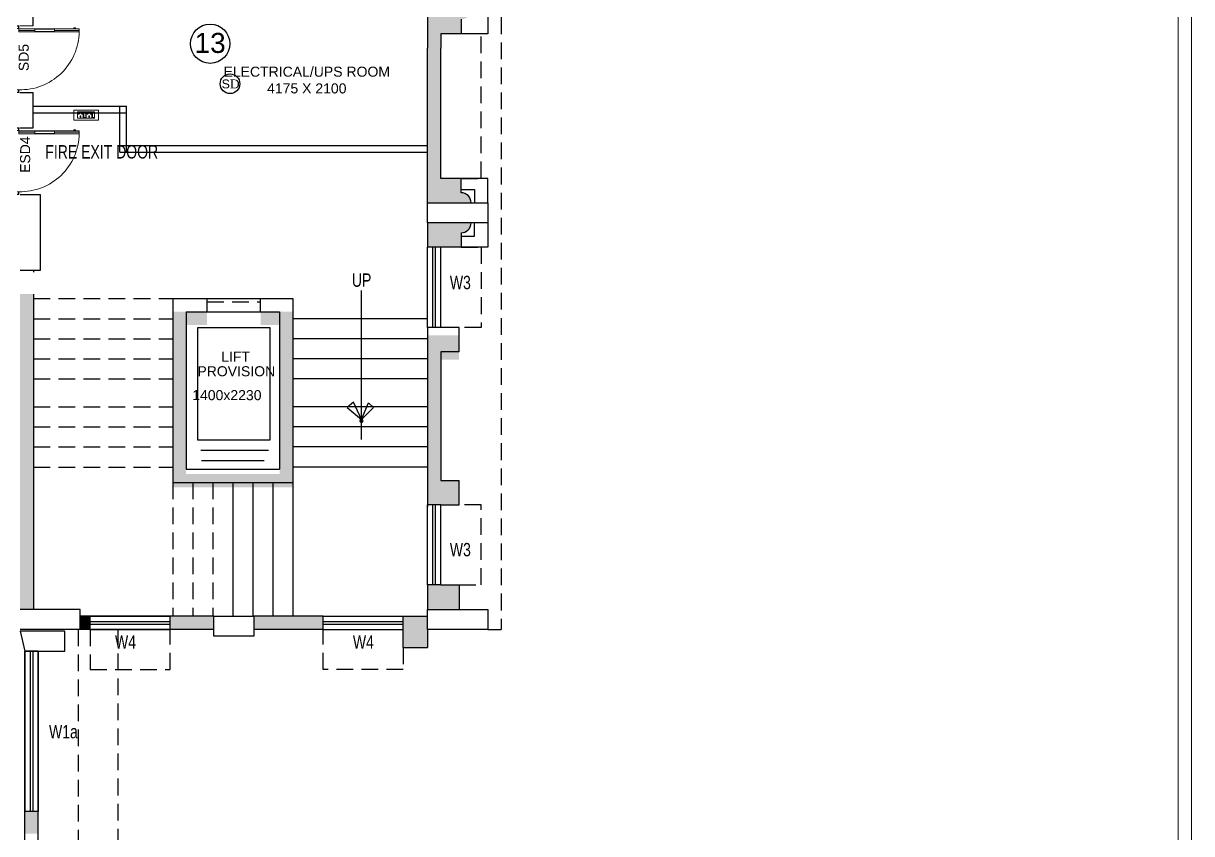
# Model space of a CAD drawing. Extents: x 11369658 to 11598203, y -3946797 to -3787209.
# Drawn here: x 11419112 to 11436597, y -3913733 to -3901607 of the extents above; entities that cross this region are included whole.
import ezdxf

# ---------------------------------------------------------------- set-up
doc = ezdxf.new("R2010")
doc.units = 0
doc.header["$MEASUREMENT"] = 0
for name, pattern in [('CENTER', [0]), ('CENTER2', [1.125, 0.75, -0.125, 0.125, -0.125]), ('DASHED', [0.75, 0.5, -0.25])]:
    doc.linetypes.add(name, pattern=pattern)
doc.layers.get('0').update_dxf_attribs({"linetype": 'CONTINUOUS'})
for name, color, linetype, lineweight in [('Dim( Actpl )', 7, 'CONTINUOUS', 5), ('ELE-2NOS OF 6-16 RAW POWER SOCKET', 1, 'CONTINUOUS', 20), ('FA-BELOW SMOKE DERECTOR', 1, 'CONTINUOUS', 25), ('Single Leaf Door', 4, 'CONTINUOUS', 18), ('Title.Text', 3, 'CONTINUOUS', 13)]:
    doc.layers.add(name, color=color, linetype=linetype, lineweight=lineweight)
doc.layers.add('ELE-LIGHTING TEXT', color=7, linetype='CONTINUOUS')
doc.layers.add('SECTION', color=251, linetype='CONTINUOUS')
doc.styles.add('ARIAL', font='arial.ttf', dxfattribs={"width": 0.75})
doc.styles.add('PDF Times New Roman', font='times.ttf')
doc.styles.add('ROMANS', font='arial.ttf')
doc.styles.get("Standard").update_dxf_attribs({"font": 'arial.ttf'})

# ---------------------------------------------------------------- blocks, each defined once
blk = doc.blocks.new('1000x2100x50')
at = {"layer": 'Single Leaf Door'}
for points in [[(116395, -8788), (116400, -8788), (116400, -8492), (116395, -8492)], [(116439, -8492), (116434, -8492), (116434, -8788), (116439, -8788)]]:
    blk.add_hatch(color=6, dxfattribs=at).paths.add_polyline_path(points)
at = {"layer": 'Single Leaf Door', "color": 8}
for p, q in [((116381, -8181), (116381, -8199)), ((116395, -8179), (116383, -8179)), ((116383, -8201), (116395, -8201)), ((116395, -9027), (116395, -8123)), ((116395, -8123), (116439, -8123)), ((116395, -8179), (116395, -8201)), ((116417, -8492), (116417, -8123)), ((116439, -8123), (116439, -9027)), ((116417, -9027), (116417, -8788)), ((116351, -9027), (116351, -9077)), ((116391, -9027), (116351, -9027)), ((116351, -9077), (116391, -9077)), ((116353, -9029), (116353, -9075)), ((116389, -9029), (116353, -9029)), ((116353, -9075), (116391, -9075)), ((116389, -9074), (116389, -9029)), ((116401, -9074), (116389, -9074)), ((116391, -9072), (116391, -9027)), ((116403, -9072), (116391, -9072)), ((116391, -9075), (116401, -9075)), ((116391, -9077), (116403, -9077)), ((116439, -9027), (116395, -9027)), ((116401, -9075), (116401, -9074)), ((116403, -9077), (116403, -9072)), ((117294, -9072), (117306, -9072)), ((117294, -9077), (117294, -9072)), ((117306, -9077), (117294, -9077)), ((117296, -9074), (117308, -9074)), ((117296, -9075), (117296, -9074)), ((117306, -9075), (117296, -9075)), ((117306, -9072), (117306, -9027)), ((117306, -9027), (117346, -9027)), ((117344, -9075), (117306, -9075)), ((117346, -9077), (117306, -9077)), ((117308, -9074), (117308, -9029)), ((117308, -9029), (117344, -9029)), ((117344, -9029), (117344, -9075)), ((117346, -9027), (117346, -9077))]:
    blk.add_line(p, q, dxfattribs=at)
at = {"layer": 'Single Leaf Door', "color": 6}
for p, q in [((116439, -8492), (116395, -8492)), ((116395, -8492), (116395, -8788)), ((116400, -8788), (116400, -8492)), ((116434, -8788), (116434, -8492)), ((116439, -8788), (116439, -8492)), ((116395, -8788), (116439, -8788))]:
    blk.add_line(p, q, dxfattribs=at)
at = {"layer": 'Single Leaf Door', "color": 6, "ltscale": 100}
blk.add_line((116434, -8492), (116434, -8788), dxfattribs=at)
at = {"layer": 'Single Leaf Door', "color": 6}
for points in [[(116395, -8492), (116395, -8788), (116400, -8788), (116400, -8492), (116395, -8492)], [(116439, -8492), (116439, -8788), (116434, -8788), (116434, -8492), (116439, -8492)]]:
    blk.add_lwpolyline(points, dxfattribs=at)
at = {"layer": 'Single Leaf Door', "ltscale": 5000}
blk.add_lwpolyline([(116395, -8492), (116395, -8788), (116400, -8788), (116400, -8492), (116395, -8492)], dxfattribs=at)
at = {"layer": 'Single Leaf Door', "color": 8}
for centre, radius, start, end in [((116381, -8190), 3.72, 90, 270), ((116383, -8181), 1.98, 90, 180), ((116383, -8199), 1.98, 180, 270), ((116427, -9002), 879, 358.3734, 89.2183)]:
    blk.add_arc(centre, radius, start, end, dxfattribs=at)
blk = doc.blocks.new('ujikd5e')
at = {"layer": 'ELE-2NOS OF 6-16 RAW POWER SOCKET', "color": 181, "ltscale": 300}
for p, q in [((57, -27), (91, -27)), ((91, -27), (57, -27)), ((57, -27), (57, -124)), ((57, -27), (57, -124)), ((57, -124), (91, -124)), ((88, -37), (60, -37)), ((60, -37), (60, -113)), ((60, -110), (88, -110)), ((60, -113), (88, -113)), ((88, -113), (88, -37)), ((91, -124), (91, -27)), ((97, -124), (97, -27)), ((97, -27), (182, -27)), ((182, -124), (97, -124)), ((182, -27), (182, -124)), ((187, -27), (221, -27)), ((221, -27), (187, -27)), ((187, -27), (187, -124)), ((187, -27), (187, -124)), ((187, -124), (221, -124)), ((218, -37), (190, -37)), ((190, -37), (190, -113)), ((190, -110), (218, -110)), ((190, -113), (218, -113)), ((218, -113), (218, -37)), ((221, -124), (221, -27)), ((227, -27), (312, -27)), ((227, -124), (227, -27)), ((312, -124), (227, -124)), ((312, -27), (312, -124))]:
    blk.add_line(p, q, dxfattribs=at)
blk.add_lwpolyline([(0, -150), (369, -150), (369, 0), (0, 0)], close=True, dxfattribs=at)
for centre, radius, start, end in [((115, -94), 5.7, 5.2689, 272.51), ((119, -98), 4.6, 202.6838, 75.0951), ((139, -51), 6.62, 307.1584, 232.8416), ((139, -58), 4.22, 161.4031, 18.5969), ((159, -98), 4.6, 104.9049, 337.3162), ((163, -94), 5.7, 267.49, 174.7311), ((245, -94), 5.7, 5.2689, 272.51), ((249, -98), 4.6, 202.6838, 75.0951), ((269, -51), 6.62, 307.1584, 232.8416), ((269, -58), 4.22, 161.4031, 18.5969), ((289, -98), 4.6, 104.9049, 337.3162), ((293, -94), 5.7, 267.49, 174.7311)]:
    blk.add_arc(centre, radius, start, end, dxfattribs=at)
blk = doc.blocks.new('SMOKE DETECTOR')
at = {"layer": 'FA-BELOW SMOKE DERECTOR', "color": 7}
blk.add_circle((931029, -118294), 350, dxfattribs=at)
at = {"layer": 'FA-BELOW SMOKE DERECTOR', "insert": (930730, -118461), "char_height": 316.24, "attachment_point": 7, "style": 'PDF Times New Roman'}
blk.add_mtext('{\\fArial|b0|i0|c0|p34;S}D', dxfattribs=at)

msp = doc.modelspace()

# ---------------------------------------------------------------- hatches: boundary and pattern name
at = {"ltscale": 500}
for points in [[(11425662.5, -3901546.4, 0.4142136), (11425812.5, -3901396.4), (11425162.5, -3901396.4), (11425162.5, -3903778.9), (11425362.5, -3903778.9), (11425362.5, -3901761.4), (11425662.5, -3901761.4)], [(11425662.5, -3903926.4), (11425362.5, -3903926.4), (11425362.5, -3903708.9), (11425162.5, -3903708.9), (11425162.5, -3904291.4), (11425812.5, -3904291.4, 0.4142136), (11425662.5, -3904141.4)], [(11425812.5, -3904591.4), (11425162.5, -3904591.4), (11425162.5, -3904956.4), (11425362.5, -3904956.4), (11425662.5, -3904956.4), (11425662.5, -3904741.4, 0.4142136)], [(11419262.5, -3905424.6), (11419062.5, -3905424.6), (11419062.5, -3910376.3), (11419262.5, -3910376.3)], [(11423147.5, -3905921.3), (11422662.5, -3905921.3), (11422662.5, -3906121.3), (11422947.5, -3906121.3), (11422947.5, -3908351.3), (11421547.5, -3908351.3), (11421547.5, -3906121.3), (11421862.5, -3906121.3), (11421862.5, -3905921.3), (11421347.5, -3905921.3), (11421347.5, -3908551.3), (11423147.5, -3908551.3)], [(11425632.5, -3906276.3), (11425362.5, -3906276.3), (11425162.5, -3906276.3), (11425162.5, -3908811.3), (11425362.5, -3908811.3), (11425632.5, -3908811.3), (11425632.5, -3908446.3), (11425362.5, -3908446.3), (11425362.5, -3906641.3), (11425632.5, -3906641.3)], [(11425632.5, -3910011.3), (11425362.5, -3910011.3), (11425162.5, -3910011.3), (11425162.5, -3910376.3), (11425632.5, -3910376.3)], [(11420110.7, -3910476.3), (11419960.7, -3910476.3), (11419960.7, -3910676.3), (11420110.7, -3910676.3)], [(11421962.5, -3910476.3), (11421310.7, -3910476.3), (11421310.7, -3910676.3), (11421962.5, -3910676.3)], [(11423597.5, -3910476.3), (11422562.5, -3910476.3), (11422562.5, -3910676.3), (11423597.5, -3910676.3)], [(11425162.5, -3910676.3), (11425162.5, -3910476.3), (11424797.5, -3910476.3), (11424797.5, -3910676.3), (11424797.5, -3910946.3), (11425162.5, -3910946.3)]]:
    msp.add_hatch(color=8, dxfattribs=at).paths.add_polyline_path(points)
at = {"lineweight": -3, "ltscale": 500}
h = msp.add_hatch(color=8, dxfattribs=at)
h.paths.add_polyline_path([(11416132.5, -3913401.3), (11415932.5, -3913401.3), (11415932.5, -3913731.3), (11416132.5, -3913731.3)])
h.paths.add_polyline_path([(11419332.5, -3913401.3), (11419132.5, -3913401.3), (11419132.5, -3913731.3), (11419332.5, -3913731.3)])

# ---------------------------------------------------------------- linework, layer by layer
at = {"color": 8, "linetype": 'DASHED', "lineweight": 25, "ltscale": 500}
for p, q in [((11426262.5, -3860641.4), (11426262.5, -3910676.3)), ((11425962.5, -3901761.4), (11425692.5, -3901761.4)), ((11425962.5, -3903926.4), (11425962.5, -3901761.4)), ((11425662.5, -3903926.4), (11425962.5, -3903926.4)), ((11425662.5, -3904956.4), (11425962.5, -3904956.4)), ((11425962.5, -3904956.4), (11425962.5, -3906156.4)), ((11419262.5, -3905726.4), (11421347.5, -3905726.4)), ((11421862.5, -3905776.4), (11422662.5, -3905776.4)), ((11419262.5, -3906026.4), (11421347.5, -3906026.4)), ((11425962.5, -3906156.4), (11425632.5, -3906156.4)), ((11419262.5, -3906326.4), (11421347.5, -3906326.4)), ((11419262.5, -3906626.4), (11421347.5, -3906626.4)), ((11419262.5, -3906926.4), (11421347.5, -3906926.4)), ((11419262.5, -3907346.3), (11421347.5, -3907346.3)), ((11419262.5, -3907646.3), (11421347.5, -3907646.3)), ((11419262.5, -3907946.3), (11421347.5, -3907946.3)), ((11419262.5, -3908246.3), (11421347.5, -3908246.3)), ((11421347.5, -3908476.3), (11421347.5, -3910476.3)), ((11421647.5, -3908476.3), (11421647.5, -3910476.3)), ((11421947.5, -3908476.3), (11421947.5, -3910476.3)), ((11425962.5, -3908811.3), (11425632.5, -3908811.3)), ((11425962.5, -3910011.3), (11425962.5, -3908811.3)), ((11425632.5, -3910011.3), (11425962.5, -3910011.3)), ((11419932.5, -3910676.3), (11419932.5, -3914660.2)), ((11420110.7, -3910676.3), (11420110.7, -3911276.3)), ((11420532.5, -3914660.2), (11420532.5, -3910676.3)), ((11421310.7, -3911276.3), (11421310.7, -3910676.3)), ((11423597.5, -3911276.3), (11423597.5, -3910676.3)), ((11426062.5, -3910676.3), (11426262.5, -3910676.3)), ((11424797.5, -3910946.3), (11424797.5, -3911276.3)), ((11420110.7, -3911276.3), (11421310.7, -3911276.3)), ((11424797.5, -3911276.3), (11423597.5, -3911276.3))]:
    msp.add_line(p, q, dxfattribs=at)
at = {"color": 8, "lineweight": 25}
for p, q in [((11425162.5, -3901396.4), (11425162.5, -3901978.9)), ((11426062.5, -3901396.4), (11426062.5, -3901761.4)), ((11425662.5, -3901546.4), (11425662.5, -3901761.4)), ((11425662.5, -3901761.4), (11425362.5, -3901761.4)), ((11425362.5, -3901761.4), (11425362.5, -3901978.9)), ((11426062.5, -3901761.4), (11425662.5, -3901761.4)), ((11425162.5, -3903708.9), (11425162.5, -3901978.9)), ((11425362.5, -3903708.9), (11425362.5, -3901978.9)), ((11425162.5, -3904291.4), (11425162.5, -3903708.9)), ((11425362.5, -3903926.4), (11425362.5, -3903708.9)), ((11425662.5, -3903926.4), (11425362.5, -3903926.4)), ((11425662.5, -3904141.4), (11425662.5, -3903926.4)), ((11426062.5, -3903926.4), (11425662.5, -3903926.4)), ((11426062.5, -3904291.4), (11426062.5, -3903926.4)), ((11425662.5, -3904091.4), (11425862.5, -3904091.4)), ((11425862.5, -3904091.4), (11425862.5, -3904291.4)), ((11425162.5, -3904591.4), (11425162.5, -3904956.4)), ((11425862.5, -3904791.4), (11425862.5, -3904591.4)), ((11426062.5, -3904591.4), (11426062.5, -3904956.4)), ((11425662.5, -3904741.4), (11425662.5, -3904956.4)), ((11425662.5, -3904791.4), (11425862.5, -3904791.4)), ((11425362.5, -3904956.4), (11425162.5, -3904956.4)), ((11425162.5, -3906156.4), (11425162.5, -3904956.4)), ((11425242.5, -3906156.4), (11425242.5, -3904956.4)), ((11425282.5, -3906156.4), (11425282.5, -3904956.4)), ((11425662.5, -3904956.4), (11425362.5, -3904956.4)), ((11425362.5, -3906156.4), (11425362.5, -3904956.4)), ((11426062.5, -3904956.4), (11425662.5, -3904956.4)), ((11419262.5, -3905304.6), (11419262.5, -3910376.3)), ((11421347.5, -3905726.4), (11421347.5, -3908476.3)), ((11421347.5, -3905726.4), (11421862.5, -3905726.4)), ((11421862.5, -3905726.4), (11422662.5, -3905726.4)), ((11421862.5, -3905926.4), (11421862.5, -3905726.4)), ((11422662.5, -3905726.4), (11423147.5, -3905726.4)), ((11422662.5, -3905926.4), (11422662.5, -3905726.4)), ((11423147.5, -3905726.4), (11423147.5, -3908476.3)), ((11424171.9, -3907833.5), (11424171.9, -3905602.4)), ((11421547.5, -3905926.4), (11421862.5, -3905926.4)), ((11421547.5, -3905926.4), (11421547.5, -3908276.3)), ((11421862.5, -3905926.4), (11422662.5, -3905926.4)), ((11422662.5, -3905926.4), (11422947.5, -3905926.4)), ((11422947.5, -3905926.4), (11422947.5, -3908276.3)), ((11425162.5, -3906026.4), (11423162.5, -3906026.4)), ((11421722.5, -3906156.4), (11422802.5, -3906156.4)), ((11421722.5, -3907846.3), (11421722.5, -3906156.4)), ((11422802.5, -3906156.4), (11422802.5, -3907846.3)), ((11425162.5, -3906156.4), (11425162.5, -3908841.3)), ((11425362.5, -3906156.4), (11425162.5, -3906156.4)), ((11425632.5, -3906156.4), (11425362.5, -3906156.4)), ((11425632.5, -3906521.4), (11425632.5, -3906156.4)), ((11425162.5, -3906326.4), (11423162.5, -3906326.4)), ((11425362.5, -3906521.4), (11425362.5, -3908446.3)), ((11425632.5, -3906521.4), (11425362.5, -3906521.4)), ((11425162.5, -3906626.4), (11423147.5, -3906626.4)), ((11425162.5, -3906926.4), (11423147.5, -3906926.4)), ((11424055.3, -3907277.2), (11423956.9, -3907357.8)), ((11424171.9, -3907533.5), (11424055.3, -3907277.2)), ((11424171.9, -3907533.5), (11424279, -3907286.2)), ((11424279, -3907286.2), (11424350.6, -3907357.8)), ((11425162.5, -3907346.3), (11423147.5, -3907346.3)), ((11423956.9, -3907357.8), (11424171.9, -3907533.5)), ((11424350.6, -3907357.8), (11424171.9, -3907533.5)), ((11425162.5, -3907646.3), (11423147.5, -3907646.3)), ((11422802.5, -3907846.3), (11421722.5, -3907846.3)), ((11421769.8, -3907996.3), (11422779.8, -3907996.3)), ((11425162.5, -3907946.3), (11423162.5, -3907946.3)), ((11421775.8, -3908146.3), (11422715.8, -3908146.3)), ((11421547.5, -3908276.3), (11422947.5, -3908276.3)), ((11425162.5, -3908246.3), (11423162.5, -3908246.3)), ((11421347.5, -3908476.3), (11423147.5, -3908476.3)), ((11422247.5, -3908476.3), (11422247.5, -3910476.3)), ((11422547.5, -3908476.3), (11422547.5, -3910476.3)), ((11422847.5, -3908476.3), (11422847.5, -3910476.3)), ((11423147.5, -3908476.3), (11423147.5, -3910476.3)), ((11425362.5, -3908446.3), (11425632.5, -3908446.3)), ((11425632.5, -3908811.3), (11425632.5, -3908446.3)), ((11425362.5, -3908811.3), (11425162.5, -3908811.3)), ((11425162.5, -3910011.3), (11425162.5, -3908811.3)), ((11425242.5, -3910011.3), (11425242.5, -3908811.3)), ((11425282.5, -3910011.3), (11425282.5, -3908811.3)), ((11425362.5, -3908811.3), (11425632.5, -3908811.3)), ((11425362.5, -3910011.3), (11425362.5, -3908811.3)), ((11425162.5, -3910011.3), (11425162.5, -3910376.3)), ((11425362.5, -3910011.3), (11425162.5, -3910011.3)), ((11425362.5, -3910011.3), (11425632.5, -3910011.3)), ((11425632.5, -3910011.3), (11425632.5, -3910376.3)), ((11419960.7, -3910376.3), (11419062.5, -3910376.3)), ((11419960.7, -3910676.3), (11419960.7, -3910376.3)), ((11421962.5, -3910476.3), (11419960.7, -3910476.3)), ((11420110.7, -3910676.3), (11420110.7, -3910476.3)), ((11420110.7, -3910476.3), (11421310.7, -3910476.3)), ((11420110.7, -3910556.3), (11421310.7, -3910556.3)), ((11420110.7, -3910596.3), (11421310.7, -3910596.3)), ((11421310.7, -3910676.3), (11421310.7, -3910476.3)), ((11423597.5, -3910476.3), (11422562.5, -3910476.3)), ((11423597.5, -3910676.3), (11423597.5, -3910476.3)), ((11423597.5, -3910476.3), (11424797.5, -3910476.3)), ((11423597.5, -3910556.3), (11424797.5, -3910556.3)), ((11423597.5, -3910596.3), (11424797.5, -3910596.3)), ((11424797.5, -3910476.3), (11425162.5, -3910476.3)), ((11424797.5, -3910676.3), (11424797.5, -3910476.3)), ((11419960.7, -3910676.3), (11419062.5, -3910676.3)), ((11419732.5, -3910701.3), (11419062.5, -3910701.3)), ((11419062.5, -3910701.3), (11419132.5, -3911001.3)), ((11419732.5, -3911001.3), (11419732.5, -3910701.3)), ((11421962.5, -3910676.3), (11419960.7, -3910676.3)), ((11420110.7, -3910676.3), (11421310.7, -3910676.3)), ((11423597.5, -3910676.3), (11422562.5, -3910676.3)), ((11423597.5, -3910676.3), (11424797.5, -3910676.3)), ((11424797.5, -3910946.3), (11424797.5, -3910676.3)), ((11425162.5, -3910676.3), (11425162.5, -3910946.3)), ((11424797.5, -3910946.3), (11425162.5, -3910946.3)), ((11419132.5, -3914660.2), (11419132.5, -3911001.3)), ((11419332.5, -3911001.3), (11419132.5, -3911001.3)), ((11419132.5, -3911001.3), (11419132.5, -3913401.3)), ((11419132.5, -3911001.3), (11419732.5, -3911001.3)), ((11419212.5, -3911001.3), (11419212.5, -3913401.3)), ((11419252.5, -3911001.3), (11419252.5, -3913401.3)), ((11419332.5, -3914660.2), (11419332.5, -3911001.3)), ((11419332.5, -3911001.3), (11419332.5, -3913401.3)), ((11419332.5, -3913401.3), (11419132.5, -3913401.3))]:
    msp.add_line(p, q, dxfattribs=at)
at = {"color": 8, "lineweight": 25, "ltscale": 500}
for p, q in [((11419060.6, -3902641.1), (11419260.6, -3902641.1)), ((11419260.6, -3903171.1), (11419260.6, -3902641.1)), ((11419060.6, -3903171.1), (11419260.6, -3903171.1)), ((11419062.5, -3904166.4), (11419362.5, -3904166.4)), ((11419362.5, -3904166.4), (11419362.5, -3905304.6)), ((11425162.5, -3904591.4), (11425162.5, -3904291.4)), ((11425162.5, -3904291.4), (11426062.5, -3904291.4)), ((11426062.5, -3904291.4), (11426062.5, -3904591.4)), ((11426062.5, -3904591.4), (11425162.5, -3904591.4)), ((11419362.5, -3905304.6), (11419062.5, -3905304.6)), ((11425162.5, -3910376.3), (11426062.5, -3910376.3)), ((11425162.5, -3910676.3), (11425162.5, -3910376.3)), ((11426062.5, -3910376.3), (11426062.5, -3910676.3)), ((11421962.5, -3910476.3), (11422562.5, -3910476.3)), ((11421962.5, -3910776.3), (11421962.5, -3910476.3)), ((11422562.5, -3910476.3), (11422562.5, -3910776.3)), ((11422562.5, -3910776.3), (11421962.5, -3910776.3)), ((11426062.5, -3910676.3), (11425162.5, -3910676.3))]:
    msp.add_line(p, q, dxfattribs=at)
at = {"color": 8, "lineweight": -3, "ltscale": 500}
msp.add_circle((11421907.2, -3901911.3), 293.8, dxfattribs=at)
at = {"color": 8, "lineweight": -3}
for centre, start, end in [((11425662.5, -3904291.4), 0, 90), ((11425662.5, -3904591.4), 270, 0)]:
    msp.add_arc(centre, 150, start, end, dxfattribs=at)
at = {"color": 8}
for start, end in [(90, 270), (270, 90)]:
    msp.add_arc((11424171.9, -3907553.7), 25, start, end, dxfattribs=at)
at = {"layer": 'Dim( Actpl )', "ltscale": 500}
msp.add_line((11419060.6, -3901646.3), (11419260.6, -3901646.3), dxfattribs=at)
for points in [[(11369657.5, -3946796.5), (11436596.8, -3946796.5), (11436596.8, -3852291), (11369657.5, -3852291)], [(11369857.5, -3946596.5), (11436396.8, -3946596.5), (11436396.8, -3852491), (11369857.5, -3852491)]]:
    msp.add_lwpolyline(points, close=True, dxfattribs=at)
at = {"layer": 'SECTION', "ltscale": 500}
for p, q in [((11419260.6, -3901646.3), (11419260.6, -3901396.4)), ((11419064.7, -3902641.1), (11419164.7, -3902641.1)), ((11419260.6, -3902846.4), (11420653.7, -3902846.4)), ((11420553.7, -3903536.1), (11420553.7, -3902846.4)), ((11420653.7, -3903536.1), (11420653.7, -3902846.4)), ((11419260.6, -3902946.4), (11420653.7, -3902946.4)), ((11420553.7, -3903436.1), (11425162.5, -3903436.1)), ((11420553.7, -3903536.1), (11425162.5, -3903536.1))]:
    msp.add_line(p, q, dxfattribs=at)

# ---------------------------------------------------------------- block references
at = {"layer": 'ELE-2NOS OF 6-16 RAW POWER SOCKET', "color": 0, "linetype": 'CENTER', "ltscale": 500, "rotation": 180}
msp.add_blockref('ujikd5e', (11420235.4, -3903054.2), dxfattribs=at)
at = {"layer": 'FA-BELOW SMOKE DERECTOR', "color": 6, "xscale": 0.4201363174152561, "yscale": 0.4201363174152561, "zscale": 0.4201363174152561}
msp.add_blockref('SMOKE DETECTOR', (11031046, -3852811.7), dxfattribs=at)
at = {"layer": 'Single Leaf Door', "rotation": 270}
for p in [(11428069.7, -3785295), (11428069.7, -3786820.3)]:
    msp.add_blockref('1000x2100x50', p, dxfattribs=at)

# ---------------------------------------------------------------- texts
at = {"color": 8, "lineweight": 20}
for s, height, p in [('13', 300, (11421674, -3902049.5)), ('LIFT', 150, (11422074.2, -3906670.6)), ('PROVISION', 150, (11421716.5, -3906888.1)), ('1400x2230', 150, (11421639.5, -3907245.8))]:
    msp.add_text(s, height=height, dxfattribs=at).set_placement(p)
at = {"color": 8, "lineweight": 20, "style": 'ARIAL', "width": 0.75}
for s, p in [('FIRE EXIT DOOR', (11419440.8, -3903629.3)), ('UP', (11424029, -3905549.2)), ('W3', (11425495, -3905585.1)), ('W3', (11425495, -3909582.6)), ('W4', (11420483.7, -3910964.9)), ('W4', (11424043.9, -3910964.9)), ('W1a', (11419495.9, -3912306.9))]:
    msp.add_text(s, height=200, dxfattribs=at).set_placement(p)
at = {"color": 8, "lineweight": 0, "ltscale": 500, "insert": (11423353.7, -3902255.1), "char_height": 150, "width": 7378.179, "attachment_point": 2}
msp.add_mtext('ELECTRICAL/UPS ROOM\\P4175 X 2100', dxfattribs=at)
at = {"layer": 'Title.Text', "color": 7, "linetype": 'CENTER2', "lineweight": 25, "ltscale": 0.7, "style": 'ROMANS'}
for s, p in [('SD5', (11419192.5, -3902321.9)), ('ESD4', (11419213.9, -3903845.3))]:
    msp.add_text(s, height=149.78, rotation=90, dxfattribs=at).set_placement(p)

# ---------------------------------------------------------------- next in the draw order: texts
at = {"layer": 'ELE-LIGHTING TEXT', "color": 0, "linetype": 'CENTER', "ltscale": 500, "insert": (11416393.5, -3905520.7), "char_height": 90, "width": 7037.843, "attachment_point": 1, "bg_fill": 2}
msp.add_mtext('{\\Fromans.shx|c228;SB-76\\P}', dxfattribs=at)

# ---------------------------------------------------------------- next in the draw order: texts
at = {"layer": 'ELE-LIGHTING TEXT', "color": 0, "linetype": 'CENTER', "ltscale": 500, "insert": (11416393.5, -3905375.5), "char_height": 90, "width": 7037.843, "attachment_point": 1, "bg_fill": 2}
msp.add_mtext('{\\Fromans.shx|c228;ESB-43\\P}', dxfattribs=at)

doc.saveas('drawing.dxf')
